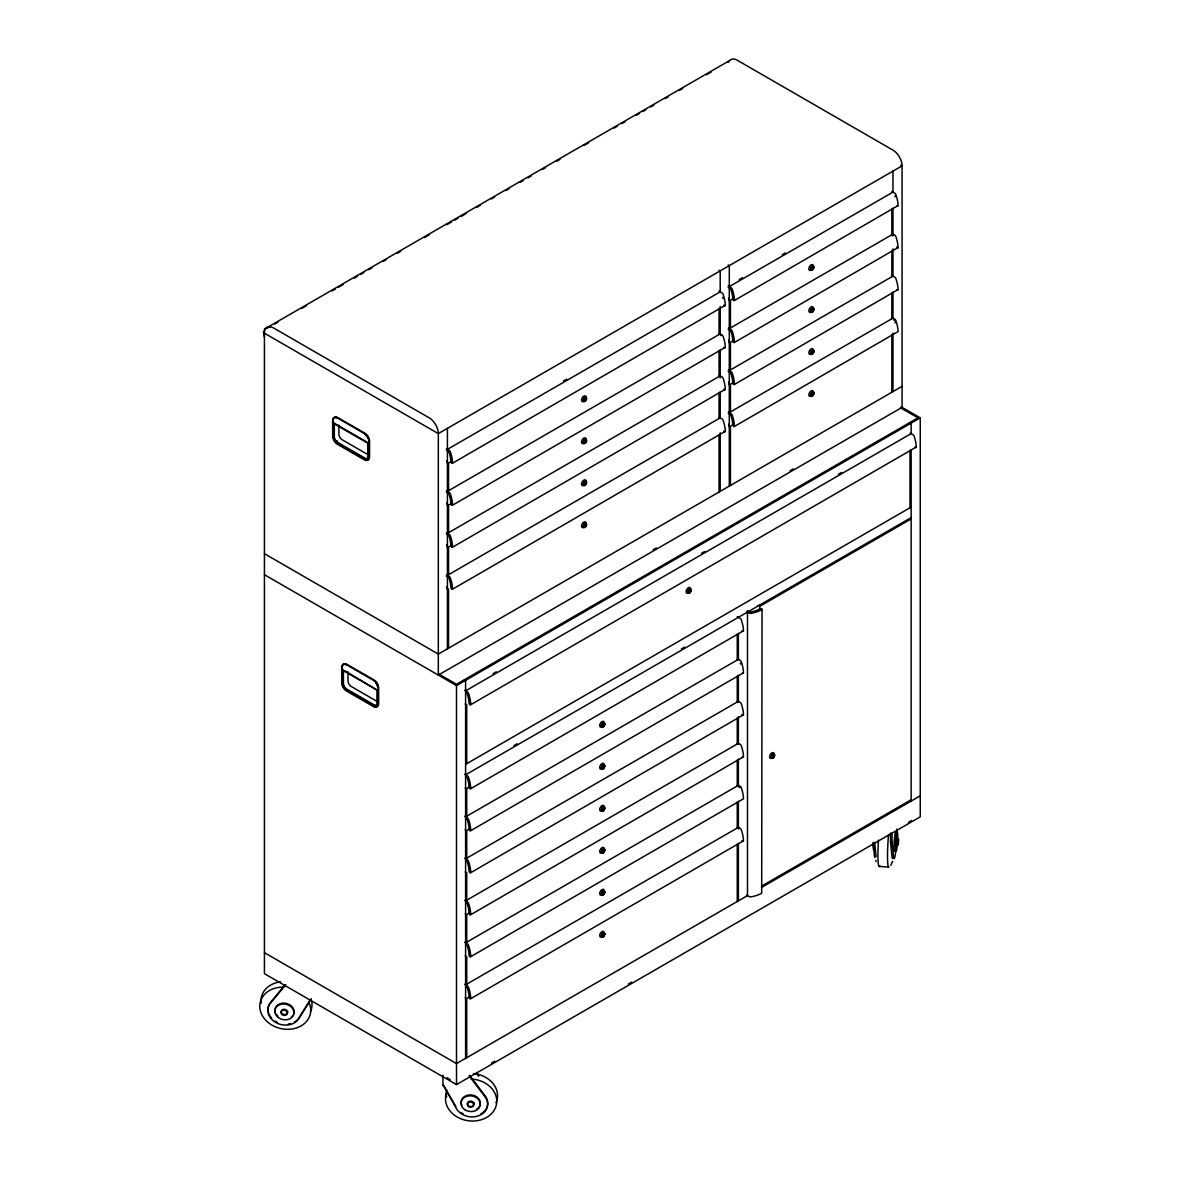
<?xml version="1.0" encoding="UTF-8"?>
<svg xmlns="http://www.w3.org/2000/svg" width="1180" height="1180" viewBox="0 0 1180 1180"><rect width="100%" height="100%" fill="white"/><g stroke="black" fill="none" stroke-linecap="round" stroke-linejoin="round"><path stroke-width="1.5" d="M263.892 332.244L264.6 329.028L728.326 61.301L728.856 61.847A12.862 7.419 60 0 1 737.249 60.224L892.965 150.126A12.862 7.419 60 0 1 902.066 165.864L902.066 407.366L438.326 675.093L438.326 433.606A12.862 7.419 60 0 0 429.24 417.853L273.524 327.952A12.862 7.419 60 0 0 264.423 333.203L263.361 332.259L264.423 333.203L264.423 973.677L456.513 1084.582L920.253 816.84L920.253 417.853L901.196 406.864M895.045 839.437L895.045 844.6M469.079 1075.511L469.183 1075.732A2.227 0.811 64.4 0 0 469.566 1076.322L484.862 1096.574A16.476 13.408 7.8 0 1 479.582 1115.395A16.476 13.408 7.8 0 1 456.645 1108.979L443.031 1084.686L455.864 1106.486M747.515 610.812L749.064 611.712A2.006 1.151 0 0 0 750.834 612.022A22.287 12.862 0 0 0 759.979 608.821L761.69 608.821L761.69 609.795A28.585 16.505 0 0 1 751.1 613.379A2.198 1.268 0 0 1 749.094 613.025L746.586 611.579M762.044 609.308L761.69 893.29A28.585 16.505 0 0 1 751.1 896.859A2.198 1.268 0 0 1 749.094 896.52L746.586 895.074M892.7 861.297L890.723 865.383M727.927 62.437L728.326 61.301M466.056 776.396A2.006 1.151 60 0 1 467.221 777.782A22.287 12.862 60 0 1 469.021 787.311L469.861 788.786L470.717 788.284A28.585 16.505 60 0 0 468.519 777.325A2.198 1.268 60 0 0 467.221 775.776L464.714 774.316M466.056 818.404A2.006 1.151 60 0 1 467.221 819.775A22.287 12.862 60 0 1 469.021 829.304L469.861 830.779L470.717 830.292A28.585 16.505 60 0 0 468.519 819.333A2.198 1.268 60 0 0 467.221 817.769L464.714 816.324M446.32 576.017L447.869 576.917A2.006 1.151 60 0 1 449.034 578.288A22.287 12.862 60 0 1 450.834 587.817L452.279 589.351L725.317 431.305A28.585 16.505 60 0 0 723.119 420.346A2.198 1.268 60 0 0 721.821 418.782L719.313 417.337M466.056 986.392A2.006 1.151 60 0 1 467.221 987.763A22.287 12.862 60 0 1 469.021 997.292L469.861 998.782L470.717 998.28A28.585 16.505 60 0 0 468.519 987.321A2.198 1.268 60 0 0 467.221 985.757L464.714 984.312M728.207 413.28L729.742 414.165A2.006 1.151 60 0 1 730.907 415.537A22.287 12.862 60 0 1 732.706 425.08L734.167 426.614L898.083 331.565A28.585 16.505 60 0 0 895.886 320.606A2.198 1.268 60 0 0 894.588 319.043L892.065 317.597M310.546 999.431L298.835 1018.015A16.476 13.319 13.2 0 1 294.454 1022.028M311.299 998.796L298.614 1018.93A16.476 13.319 13.2 0 1 275.825 1022.529A16.476 13.319 13.2 0 1 270.574 1003.059L285.767 984.681M284.822 985.182L270.781 1002.144A16.476 13.319 13.2 0 0 268.14 1010.995M446.32 450.023L447.869 450.922A2.006 1.151 60 0 1 449.034 452.294A22.287 12.862 60 0 1 450.834 461.823L451.675 463.298L452.53 462.811A28.585 16.505 60 0 0 450.332 451.851A2.198 1.268 60 0 0 449.034 450.288L446.527 448.828M446.32 492.016L447.869 492.916A2.006 1.151 60 0 1 449.034 494.287A22.287 12.862 60 0 1 450.834 503.816L451.675 505.291L452.53 504.804A28.585 16.505 60 0 0 450.332 493.845A2.198 1.268 60 0 0 449.034 492.281L446.527 490.836M446.32 534.024L447.869 534.909A2.006 1.151 60 0 1 449.034 536.28A22.287 12.862 60 0 1 450.834 545.824L451.675 547.299L452.53 546.797A28.585 16.505 60 0 0 450.332 535.838A2.198 1.268 60 0 0 449.034 534.275L446.527 532.829M452.279 463.356L725.317 305.31A28.585 16.505 60 0 0 723.119 294.351A2.198 1.268 60 0 0 721.821 292.788L719.062 291.209L720.198 290.546M728.207 287.286L729.742 288.171A2.006 1.151 60 0 1 730.907 289.543A22.287 12.862 60 0 1 732.706 299.086L733.562 300.561L734.417 300.059A28.585 16.505 60 0 0 732.205 289.1A2.198 1.268 60 0 0 730.907 287.536L728.163 285.958M452.279 589.351L452.53 588.805A28.585 16.505 60 0 0 450.332 577.846A2.198 1.268 60 0 0 449.034 576.283L446.527 574.822M452.279 505.35L725.317 347.318A28.585 16.505 60 0 0 723.119 336.344A2.198 1.268 60 0 0 721.821 334.796L719.313 333.335M728.207 329.279L729.742 330.179A2.006 1.151 60 0 1 730.907 331.55A22.287 12.862 60 0 1 732.706 341.079L733.562 342.554L734.417 342.067A28.585 16.505 60 0 0 732.205 331.108A2.198 1.268 60 0 0 730.907 329.545L728.399 328.099M734.167 300.62L898.083 205.571A28.585 16.505 60 0 0 895.886 194.612A2.198 1.268 60 0 0 894.588 193.048L891.829 191.455M452.279 547.358L725.317 389.312A28.585 16.505 60 0 0 723.119 378.352A2.198 1.268 60 0 0 721.821 376.789L719.313 375.343M728.207 371.272L729.742 372.172A2.006 1.151 60 0 1 730.907 373.544A22.287 12.862 60 0 1 732.706 383.072L733.562 384.547L734.417 384.06A28.585 16.505 60 0 0 732.205 373.101A2.198 1.268 60 0 0 730.907 371.538L728.399 370.092M734.167 342.613L898.083 247.564A28.585 16.505 60 0 0 895.886 236.605A2.198 1.268 60 0 0 894.588 235.041L892.065 233.596M725.066 431.865L723.871 431.172M734.167 426.614L734.417 426.054A28.585 16.505 60 0 0 732.205 415.095A2.198 1.268 60 0 0 730.907 413.531L728.399 412.086M734.167 384.606L898.083 289.572A28.585 16.505 60 0 0 895.886 278.613A2.198 1.268 60 0 0 894.588 277.049L892.065 275.589M466.056 692.409A2.006 1.151 60 0 1 467.221 693.781A22.287 12.862 60 0 1 469.021 703.31L469.861 704.784L470.717 704.298A28.585 16.505 60 0 0 468.519 693.339A2.198 1.268 60 0 0 467.221 691.775L464.714 690.33M470.466 788.845L743.503 630.799A28.585 16.505 60 0 0 741.306 619.839A2.198 1.268 60 0 0 740.008 618.276L737.249 616.698M470.466 830.838L743.503 672.792A28.585 16.505 60 0 0 741.306 661.832A2.198 1.268 60 0 0 740.008 660.284L737.485 658.824M470.466 704.844L916.27 447.058A28.585 16.505 60 0 0 914.072 436.099A2.198 1.268 60 0 0 912.774 434.535L910.252 433.09M466.056 860.397A2.006 1.151 60 0 1 467.221 861.769A22.287 12.862 60 0 1 469.021 871.297L469.861 872.787L470.717 872.286A28.585 16.505 60 0 0 468.519 861.326A2.198 1.268 60 0 0 467.221 859.763L464.714 858.317M466.056 902.39A2.006 1.151 60 0 1 467.221 903.777A22.287 12.862 60 0 1 469.021 913.305L469.861 914.78L470.717 914.279A28.585 16.505 60 0 0 468.519 903.319A2.198 1.268 60 0 0 467.221 901.771L464.714 900.311M466.056 944.398A2.006 1.151 60 0 1 467.221 945.77A22.287 12.862 60 0 1 469.021 955.298L469.861 956.774L470.717 956.287A28.585 16.505 60 0 0 468.519 945.327A2.198 1.268 60 0 0 467.221 943.764L464.714 942.319M470.466 872.846L743.503 714.8A28.585 16.505 60 0 0 741.306 703.841A2.198 1.268 60 0 0 740.008 702.277L737.485 700.832M470.466 998.841L743.503 840.794A28.585 16.505 60 0 0 741.306 829.835A2.198 1.268 60 0 0 740.008 828.271L737.485 826.826M470.466 914.839L743.503 756.793A28.585 16.505 60 0 0 741.306 745.834A2.198 1.268 60 0 0 740.008 744.27L737.485 742.825M470.466 956.833L743.503 798.786A28.585 16.505 60 0 0 741.306 787.827A2.198 1.268 60 0 0 740.008 786.278L737.485 784.818M269.896 326.831L264.6 329.028M274.675 324.058L277.861 322.229M301.77 308.423L306.549 305.664M332.052 290.944L335.238 289.1M338.424 287.256L343.203 284.498M354.354 278.067L357.54 276.223M360.726 274.38L363.927 272.536M368.706 269.778L371.892 267.934M383.043 261.503L386.229 259.659M397.38 253.213L400.566 251.384M424.476 237.578L429.255 234.82M446.792 224.702L451.571 221.943M454.757 220.1L457.943 218.256M461.129 216.412L465.908 213.654M477.059 207.223L480.245 205.379M491.411 198.933L494.597 197.104M505.748 190.659L508.934 188.815M520.085 182.369L523.286 180.54M528.065 177.782L531.251 175.938M542.402 169.492L545.588 167.649M556.739 161.218L559.925 159.374M583.835 145.568L588.614 142.809M614.116 128.089L617.302 126.26M622.081 123.487L625.267 121.658M636.418 115.212L639.604 113.369M642.805 111.54L645.991 109.696M650.77 106.938L653.956 105.094M665.107 98.648L668.293 96.804M679.444 90.373L682.645 88.53M706.54 74.724L711.319 71.965M333.763 423.576L367.85 443.252L367.821 457.073A4.823 2.788 60 0 1 364.886 458.755L336.728 442.5A4.823 2.788 60 0 1 333.793 437.411L334.324 423.251L366.877 442.043M367.85 443.252L368.396 456.734A4.823 2.788 60 0 1 365.461 458.43L337.288 442.175A4.823 2.788 60 0 1 334.353 437.087L334.324 423.251M563.45 381.051L566.621 379.223M739.285 279.527L742.456 277.698M782.192 254.762L785.364 252.933M447.426 449.359L720.198 291.858L720.198 270.869L719.062 270.205M729.299 286.607L892.965 192.119L892.965 171.115M451.733 461.174L448.562 463.017L448.562 490.688M733.591 298.452L730.435 300.281L730.435 327.952M447.426 491.352L720.198 333.866L720.198 306.505M729.299 328.615L892.965 234.112M451.733 503.182L448.562 505.011L448.562 532.696M733.591 340.445L730.435 342.274L730.435 369.959M447.426 533.345L720.198 375.86M729.299 370.608L892.965 276.12M451.733 545.175L448.562 547.004L448.562 574.69M733.591 382.438L730.435 384.267L730.435 411.953M447.426 575.353L720.198 417.853M729.299 412.602L892.965 318.113M733.591 424.446L730.435 426.275L730.435 485.452M342.849 670.314L376.951 690.005L376.922 703.811A4.823 2.788 60 0 1 373.986 705.507L345.814 689.238A4.823 2.788 60 0 1 342.879 684.149L343.424 669.989M902.066 386.362L438.326 654.089L264.423 553.7M376.951 690.005L344.973 670.874M653.145 549.762L656.331 547.918M789.995 470.746L793.181 468.917M264.423 574.69L456.513 685.595L920.253 417.853M493.107 673.647L496.293 671.818M701.569 553.302L704.74 551.458M838.405 474.286L841.591 472.457M465.599 690.846L911.152 433.606L911.152 423.104L910.016 422.455M465.599 764.345L911.152 507.105M513.92 745.627L517.106 743.784M681.421 648.926L684.606 647.082M465.599 774.832L911.152 517.607M911.152 518.92L759.876 606.255L759.876 609.927M469.92 786.662L466.734 788.506L466.734 816.177M465.599 816.84L738.385 659.34M469.92 828.655L466.734 830.499L466.734 858.185M465.599 858.834L738.385 701.348M465.599 900.827L738.385 743.341M469.92 912.656L466.734 914.5L466.734 942.171M465.599 942.835L738.385 785.334M465.599 984.828L738.385 827.342M469.92 996.658L466.734 998.487L466.734 1057.663M761.469 886.195L911.152 799.775M761.469 887.508L920.253 795.836M491.514 1063.047L494.7 1061.218M628.365 984.046L631.551 982.202M908.423 822.357L911.609 820.513M897.833 206.117L897.007 205.895M897.833 248.125L896.49 247.136M725.066 305.871L723.871 305.163M897.833 290.118L896.8 289.675M725.066 347.864L724.033 347.422M725.066 389.857L723.871 389.164M916.019 447.618L914.987 447.176M743.253 631.359L742.043 630.651M743.253 673.352L742.427 673.131M743.253 715.346L741.91 714.372M743.253 757.354L742.22 756.911M743.253 841.34L742.043 840.647M890.472 833.051L890.472 841.797L892.065 841.9L893.555 856.739A16.476 1.446 -86.4 0 0 895.93 849.954M878.923 866.444L888.511 867.049M900.856 165.171L902.066 165.864L438.326 433.606L264.423 333.203M728.163 264.954L729.299 265.618L729.299 486.101M900.429 407.734L917.966 417.853L456.513 684.282L438.96 674.149M264.423 337.141L263.863 333.527M368.013 454.698L341.831 439.55A4.823 2.788 60 0 1 338.911 434.461L338.867 425.184M339.25 444.654L363.499 458.651M464.463 679.68L465.599 680.344L465.599 1058.327M377.113 701.436L350.932 686.288A4.823 2.788 60 0 1 347.997 681.199L347.967 671.922M264.423 952.673L456.513 1063.578L747.486 895.591L747.486 612.096M446.94 1077.738L450.126 1079.582M476.543 1072.458L478.726 1075.349M476.425 1073.372L478.608 1076.278M469.699 1075.393L484.995 1095.66A16.476 13.408 7.8 0 1 480.688 1113.994M875.855 860.367L876.091 861.651M890.472 841.797L891.962 856.636A16.476 1.446 -86.4 0 0 892.64 858.421M874.66 842.446L875.988 855.633A16.476 1.446 -86.4 0 0 876.121 856.547M873.067 842.343L874.38 855.529A16.476 1.446 -86.4 0 0 875.073 857.314M911.152 449.713L911.152 801.087M910.016 450.376L910.016 507.754M892.965 208.167L892.965 236.044M892.965 248.847L892.965 276.312M892.965 292.168L892.965 318.408M892.965 333.04L892.965 391.613M892.065 833.154L892.065 841.9M891.829 208.816L891.829 234.776M891.829 250.824L891.829 276.769M891.829 292.817L891.829 318.762M891.829 334.884L891.829 392.262M738.385 633.395L738.385 659.694M738.385 675.388L738.385 702.026M738.385 716.747L738.385 744.359M738.385 759.094L738.385 786.706M738.385 801.382L738.385 829.038M738.385 843.449L738.385 900.842M737.249 634.058L737.249 660.004M737.249 676.052L737.249 701.997M737.249 718.045L737.249 744.005M737.249 760.053L737.249 785.998M737.249 802.046L737.249 827.991M737.249 844.113L737.249 901.49M720.198 349.914L720.198 377.88M720.198 391.908L720.198 418.148M720.198 432.78L720.198 491.352M719.062 308.57L719.062 334.515M719.062 350.563L719.062 376.509M719.062 392.557L719.062 418.517M719.062 434.624L719.062 492.016M466.734 704.504L466.734 763.681M466.734 872.492L466.734 900.178M466.734 956.493L466.734 984.179M456.513 685.595L456.513 1084.582M448.562 589.012L448.562 648.189M447.426 428.355L447.426 648.838M442.913 1075.113L442.913 1085.6M343.424 671.641L343.454 683.825A4.823 2.788 60 0 0 346.389 688.913L374.547 705.168A4.823 2.788 60 0 0 377.054 704.681M344.029 686.893A5.649 3.26 60 0 1 343.675 686.229M342.982 684.223A5.649 3.26 60 0 1 342.879 683.574M377.777 704.873A5.649 3.26 60 0 1 374.09 705.596M343.675 664.915A5.649 3.26 60 0 1 346.846 664.93M375.122 681.421A5.649 3.26 60 0 0 374.09 680.654L346.256 664.591A6.431 3.717 60 0 0 341.713 667.216L341.713 682.969A6.431 3.717 60 0 0 346.256 690.846L373.544 706.599A6.431 3.717 60 0 0 378.087 703.973L378.087 688.22A6.431 3.717 60 0 0 373.544 680.344M375.624 681.893A5.649 3.26 60 0 1 377.954 686.318M879.749 865.648A25.724 2.272 -86.4 0 1 878.481 840.175M888.909 867.035A25.724 2.272 -86.4 0 1 888.511 834.88M897.508 842.284A9.647 0.856 -86.4 0 1 895.768 850.411A9.647 0.856 -86.4 0 1 896.638 834.245A9.647 0.856 -86.4 0 1 897.656 839.777M894.956 850.308A9.647 0.856 -86.4 0 1 894.042 846.945A9.647 0.856 -86.4 0 1 895.045 834.142A9.647 0.856 -86.4 0 1 896.121 835.263M874.056 849.467A9.647 0.856 -86.4 0 1 873.303 843.877M896.83 829.068A16.476 1.446 -86.4 0 1 896.918 832.372M309.19 1002.926A25.724 20.812 13.2 0 1 291.593 1029.063A25.724 20.812 13.2 0 1 260.057 1009.519A25.724 20.812 13.2 0 1 283.761 987.159M261.223 1003.177A25.724 20.812 13.2 0 1 280.663 981.834M311.638 1001.038A25.724 20.812 13.2 0 1 310.488 1011.776M281.43 1012.661A3.216 2.596 13.2 0 1 283.451 1009.328A3.216 2.596 13.2 0 1 287.492 1011.614A3.216 2.596 13.2 0 1 284.764 1014.549M283.938 1014.476A3.216 2.596 13.2 0 1 283.126 1014.24M282.418 1013.827A3.216 2.596 13.2 0 1 281.828 1013.296M292.817 1015.656A9.647 7.803 13.2 0 1 291.283 1017.145M277.757 1015.965A9.647 7.803 13.2 0 1 276.268 1014.21M275.338 1012.234A9.647 7.803 13.2 0 1 284.69 1003.133A9.647 7.803 13.2 0 1 293.805 1013.841M287.743 1011.614A3.216 2.596 13.2 0 1 287.522 1012.248M290.472 1023.621A16.476 13.319 13.2 0 1 288.289 1024.034M277.049 1022.146A16.476 13.319 13.2 0 1 275.073 1021.025M271.695 1018.178A16.476 13.319 13.2 0 1 268.568 1012.897M471.13 1079.007A25.724 20.93 7.8 0 1 496.603 1103.595A25.724 20.93 7.8 0 1 465.215 1120.159A25.724 20.93 7.8 0 1 447.043 1091.721M473.387 1073.549A25.724 20.93 7.8 0 1 495.983 1102.725M446.645 1096.943A25.724 20.93 7.8 0 1 446.645 1089.656M467.678 1104.598A3.216 2.611 7.8 0 1 469.124 1101.323A3.216 2.611 7.8 0 1 473.313 1102.386A3.216 2.611 7.8 0 1 472.605 1105.852M471.071 1106.324A3.216 2.611 7.8 0 1 470.245 1106.294M468.696 1105.704A3.216 2.611 7.8 0 1 468.106 1105.203M461.867 1105.38A9.647 7.847 7.8 0 1 466.321 1095.586A9.647 7.847 7.8 0 1 478.874 1098.919A9.647 7.847 7.8 0 1 476.602 1109.288M473.932 1102.548A3.216 2.611 7.8 0 1 473.726 1103.89M463.106 1113.773A16.476 13.408 7.8 0 1 461.174 1112.607M345.651 689.651A6.431 3.717 60 0 0 346.832 690.521L374.104 706.26A6.431 3.717 60 0 0 378.647 703.634L378.647 687.896A6.431 3.717 60 0 0 374.104 680.019L346.832 664.266A6.431 3.717 60 0 0 342.288 666.892L342.288 682.645A6.431 3.717 60 0 0 342.893 685.624M345.091 689.105A6.431 3.717 60 0 1 344.56 688.5M344.058 687.837A6.431 3.717 60 0 1 343.218 686.376M375.815 682.837A4.823 2.788 60 0 1 376.523 683.869M377.054 685.005A4.823 2.788 60 0 1 377.394 686.141M771.632 758.253A3.216 1.859 -60 0 1 769.729 755.849A3.216 1.859 -60 0 1 773.136 752.604A3.216 1.859 -60 0 1 773.387 756.587M773.003 757.132A3.216 1.859 -60 0 1 772.104 757.988M759.876 604.942A4.72 2.729 0 0 1 758.062 605.591M601.52 895.089A3.216 1.859 -60 0 1 599.883 892.478A3.216 1.859 -60 0 1 603.201 889.322A3.216 1.859 -60 0 1 603.688 893.024M603.334 893.599A3.216 1.859 -60 0 1 602.464 894.543M465.348 955.52A4.72 2.729 60 0 1 465.599 957.142M739.285 787.252A2.006 1.151 60 0 1 739.595 787.591M602.464 936.537A3.216 1.859 -60 0 1 599.735 935.268A3.216 1.859 -60 0 1 602.921 931.315A3.216 1.859 -60 0 1 603.688 935.017M465.348 997.528A4.72 2.729 60 0 1 465.599 999.15M603.334 851.591A3.216 1.859 -60 0 1 599.764 851.99A3.216 1.859 -60 0 1 602.626 847.358A3.216 1.859 -60 0 1 603.688 851.031M465.348 913.527A4.72 2.729 60 0 1 465.599 915.149M602.921 810.114A3.216 1.859 -60 0 1 599.72 809.657A3.216 1.859 -60 0 1 602.774 805.335A3.216 1.859 -60 0 1 603.688 809.023M465.348 871.533A4.72 2.729 60 0 1 465.599 873.156M601.992 768.873A3.216 1.859 -60 0 1 599.794 766.882A3.216 1.859 -60 0 1 603.069 763.312A3.216 1.859 -60 0 1 603.688 767.029M603.334 767.605A3.216 1.859 -60 0 1 602.464 768.549M465.348 829.525A4.72 2.729 60 0 1 465.599 831.148M740.317 663.175A22.287 12.862 60 0 1 740.598 664.075M602.921 726.113A3.216 1.859 -60 0 1 599.72 725.656A3.216 1.859 -60 0 1 602.774 721.334A3.216 1.859 -60 0 1 603.688 725.036M465.348 787.532A4.72 2.729 60 0 1 465.599 789.154M690.344 590.561A3.216 1.859 -60 0 1 686.583 593.038A3.216 1.859 -60 0 1 687.748 588.215A3.216 1.859 -60 0 1 690.639 589.351M465.348 703.531A4.72 2.729 60 0 1 465.599 705.153M365.018 459.522A6.431 3.717 60 0 0 369.561 456.896L369.561 441.158A6.431 3.717 60 0 0 365.018 433.281L337.731 417.528A6.431 3.717 60 0 0 333.542 418.34M337.731 443.769A6.431 3.717 60 0 1 333.542 438.104M333.35 437.352A6.431 3.717 60 0 1 333.188 435.907L333.188 420.154A6.431 3.717 60 0 1 333.35 418.885M366.316 435.641A4.823 2.788 60 0 1 366.715 436.099M367.423 437.131A4.823 2.788 60 0 1 367.968 438.267M364.443 433.606A6.431 3.717 60 0 1 369.001 441.482M334.589 418.163A5.649 3.26 60 0 1 337.76 418.192M366.036 434.668A5.635 3.245 60 0 0 365.004 433.916L337.17 417.853A6.431 3.717 60 0 0 332.627 420.478L332.627 436.231A6.431 3.717 60 0 0 337.17 444.108L364.443 459.846A6.431 3.717 60 0 0 369.001 457.221L369.001 440.848A5.635 3.245 60 0 0 368.691 438.901M366.523 435.154A5.635 3.245 60 0 1 368.47 438.223M369.001 456.557A5.649 3.26 60 0 1 365.52 459.123M336.728 442.382A5.649 3.26 60 0 1 336.226 441.895M335.754 441.364A5.649 3.26 60 0 1 335.327 440.774M334.589 439.491A5.649 3.26 60 0 1 334.058 438.149M337.362 441.246A5.649 3.26 60 0 1 336.89 440.7M813.109 393.692A3.216 1.859 -60 0 1 809.347 396.17A3.216 1.859 -60 0 1 810.513 391.362A3.216 1.859 -60 0 1 813.389 392.483M728.606 424.166A4.72 2.729 60 0 1 729.299 426.924M894.897 321.948A22.287 12.862 60 0 1 895.178 322.848M893.865 320.016A2.006 1.151 60 0 1 894.175 320.355M584.277 527.047A3.216 1.859 -60 0 1 581.534 525.985A3.216 1.859 -60 0 1 584.439 521.87A3.216 1.859 -60 0 1 585.782 524.938M585.501 525.543A3.216 1.859 -60 0 1 584.734 526.619M446.586 586.637A4.72 2.729 60 0 1 447.426 589.661M812.061 353.381A3.216 1.859 -60 0 1 808.89 353.263A3.216 1.859 -60 0 1 811.294 348.808A3.216 1.859 -60 0 1 813.3 351.08M812.828 352.304A3.216 1.859 -60 0 1 812.474 352.864M728.606 382.173A4.72 2.729 60 0 1 729.299 384.931M813.109 309.691A3.216 1.859 -60 0 1 809.347 312.169A3.216 1.859 -60 0 1 810.513 307.361A3.216 1.859 -60 0 1 813.389 308.496M728.606 340.179A4.72 2.729 60 0 1 729.299 342.923M811.604 269.822A3.216 1.859 -60 0 1 808.89 269.276A3.216 1.859 -60 0 1 810.822 265.102A3.216 1.859 -60 0 1 813.389 265.943M812.828 268.303A3.216 1.859 -60 0 1 812.474 268.878M728.606 298.171A4.72 2.729 60 0 1 729.299 300.93M894.897 195.954A22.287 12.862 60 0 1 895.178 196.854M584.734 484.626A3.216 1.859 -60 0 1 581.548 484.346A3.216 1.859 -60 0 1 584.277 479.921A3.216 1.859 -60 0 1 585.782 482.945M446.586 544.644A4.72 2.729 60 0 1 447.426 547.668M584.277 443.061A3.216 1.859 -60 0 1 581.534 441.984A3.216 1.859 -60 0 1 584.439 437.883A3.216 1.859 -60 0 1 585.782 440.937M585.147 442.117A3.216 1.859 -60 0 1 584.734 442.633M446.586 502.636A4.72 2.729 60 0 1 447.426 505.674M720.656 335.43A2.006 1.151 60 0 1 720.995 335.666M722.662 297.493A22.287 12.862 60 0 1 722.883 298.378M585.501 399.548A3.216 1.859 -60 0 1 581.711 400.964A3.216 1.859 -60 0 1 583.967 396.052A3.216 1.859 -60 0 1 585.782 398.943M446.586 460.643A4.72 2.729 60 0 1 447.426 463.666M896.358 842.609C896.682 852.491 897.567 829.496 896.358 842.609M897.965 842.697C898.363 852.034 899.101 830.071 897.965 842.697M281.622 1014.21A3.216 2.596 13.2 0 0 287.094 1014.092A3.216 2.596 13.2 0 0 283.775 1010.198A3.216 2.596 13.2 0 0 281.622 1014.21M277.551 1016.894A9.647 7.803 13.2 0 0 293.584 1014.756A9.647 7.803 13.2 0 0 282.005 1004.106A9.647 7.803 13.2 0 0 277.551 1016.894M468.578 1106.634A3.216 2.611 7.8 0 0 473.682 1105.085A3.216 2.611 7.8 0 0 469.257 1102.15A3.216 2.611 7.8 0 0 468.578 1106.634M464.773 1109.672A9.647 7.847 7.8 0 0 480.157 1105.173A9.647 7.847 7.8 0 0 466.956 1096.25A9.647 7.847 7.8 0 0 464.773 1109.672M773.151 757.708A2.006 1.165 -60 0 0 774.154 754.536A2.006 1.165 -60 0 0 771.705 756.247A2.006 1.165 -60 0 0 773.151 757.708M773.003 757.471A1.814 1.047 -60 0 0 773.903 754.625A1.814 1.047 -60 0 0 771.69 756.159A1.814 1.047 -60 0 0 773.003 757.471M773.18 758.017A2.404 1.387 -60 0 0 774.39 754.212A2.404 1.387 -60 0 0 771.455 756.262A2.404 1.387 -60 0 0 773.18 758.017M603.423 894.337A2.006 1.165 -60 0 0 604.19 891.195A2.006 1.165 -60 0 0 601.785 893.172A2.006 1.165 -60 0 0 603.423 894.337M603.393 894.189A1.814 1.047 -60 0 0 604.086 891.357A1.814 1.047 -60 0 0 601.918 893.142A1.814 1.047 -60 0 0 603.393 894.189M603.29 894.248A2.006 1.165 -60 0 0 604.042 891.106A2.006 1.165 -60 0 0 601.638 893.098A2.006 1.165 -60 0 0 603.29 894.248M603.26 894.115A1.814 1.047 -60 0 0 603.939 891.284A1.814 1.047 -60 0 0 601.771 893.068A1.814 1.047 -60 0 0 603.26 894.115M603.481 894.617A2.404 1.387 -60 0 0 604.396 890.856A2.404 1.387 -60 0 0 601.52 893.231A2.404 1.387 -60 0 0 603.481 894.617M603.423 936.33A2.006 1.165 -60 0 0 604.19 933.188A2.006 1.165 -60 0 0 601.785 935.165A2.006 1.165 -60 0 0 603.423 936.33A1.814 1.047 -60 0 0 604.086 933.365A1.814 1.047 -60 0 0 601.771 935.062A1.814 1.047 -60 0 0 603.26 936.109A1.814 1.047 -60 0 0 603.939 933.277A1.814 1.047 -60 0 0 601.918 935.15A1.814 1.047 -60 0 0 603.393 936.183M603.29 936.256A2.006 1.165 -60 0 0 604.042 933.115A2.006 1.165 -60 0 0 601.638 935.091A2.006 1.165 -60 0 0 603.29 936.256M603.481 936.625A2.404 1.387 -60 0 0 604.396 932.849A2.404 1.387 -60 0 0 601.52 935.224A2.404 1.387 -60 0 0 603.481 936.625M603.423 852.329A2.006 1.165 -60 0 0 604.19 849.202A2.006 1.165 -60 0 0 601.785 851.178A2.006 1.165 -60 0 0 603.423 852.329M603.393 852.196A1.814 1.047 -60 0 0 604.086 849.364A1.814 1.047 -60 0 0 601.918 851.149A1.814 1.047 -60 0 0 603.393 852.196M603.29 852.255A2.006 1.165 -60 0 0 604.042 849.113A2.006 1.165 -60 0 0 601.638 851.09A2.006 1.165 -60 0 0 603.29 852.255A1.814 1.047 -60 0 0 603.939 849.29A1.814 1.047 -60 0 0 601.771 851.06A1.814 1.047 -60 0 0 603.26 852.108M603.481 852.624A2.404 1.387 -60 0 0 604.396 848.848A2.404 1.387 -60 0 0 601.52 851.223A2.404 1.387 -60 0 0 603.481 852.624M603.423 810.336A2.006 1.165 -60 0 0 604.19 807.194A2.006 1.165 -60 0 0 601.785 809.17A2.006 1.165 -60 0 0 603.423 810.336M603.393 810.188A1.814 1.047 -60 0 0 604.086 807.371A1.814 1.047 -60 0 0 601.918 809.156A1.814 1.047 -60 0 0 603.393 810.188M603.29 810.262A2.006 1.165 -60 0 0 604.042 807.12A2.006 1.165 -60 0 0 601.638 809.096A2.006 1.165 -60 0 0 603.29 810.262M603.26 810.114A1.814 1.047 -60 0 0 603.939 807.282A1.814 1.047 -60 0 0 601.771 809.067A1.814 1.047 -60 0 0 603.26 810.114M603.481 810.631A2.404 1.387 -60 0 0 604.396 806.855A2.404 1.387 -60 0 0 601.52 809.229A2.404 1.387 -60 0 0 603.481 810.631M603.423 768.342A2.006 1.165 -60 0 0 604.19 765.201A2.006 1.165 -60 0 0 601.785 767.177A2.006 1.165 -60 0 0 603.423 768.342M603.393 768.195A1.814 1.047 -60 0 0 604.086 765.363A1.814 1.047 -60 0 0 601.771 767.074A1.814 1.047 -60 0 0 603.26 768.121A1.814 1.047 -60 0 0 603.939 765.289A1.814 1.047 -60 0 0 601.918 767.148A1.814 1.047 -60 0 0 603.393 768.195M603.29 768.254A2.006 1.165 -60 0 0 604.042 765.112A2.006 1.165 -60 0 0 601.638 767.103A2.006 1.165 -60 0 0 603.29 768.254M603.481 768.623A2.404 1.387 -60 0 0 604.396 764.861A2.404 1.387 -60 0 0 601.52 767.236A2.404 1.387 -60 0 0 603.481 768.623M603.423 726.334A2.006 1.165 -60 0 0 604.19 723.207A2.006 1.165 -60 0 0 601.785 725.184A2.006 1.165 -60 0 0 603.423 726.334A1.814 1.047 -60 0 0 604.086 723.37A1.814 1.047 -60 0 0 601.771 725.066A1.814 1.047 -60 0 0 603.26 726.113A1.814 1.047 -60 0 0 603.939 723.296A1.814 1.047 -60 0 0 601.918 725.154A1.814 1.047 -60 0 0 603.393 726.202M603.29 726.261A2.006 1.165 -60 0 0 604.042 723.119A2.006 1.165 -60 0 0 601.638 725.095A2.006 1.165 -60 0 0 603.29 726.261M603.481 726.629A2.404 1.387 -60 0 0 604.396 722.853A2.404 1.387 -60 0 0 601.52 725.228A2.404 1.387 -60 0 0 603.481 726.629M689.813 592.478A2.006 1.165 -60 0 0 690.566 589.336A2.006 1.165 -60 0 0 688.029 591.224A2.006 1.165 -60 0 0 689.666 592.389A1.814 1.047 -60 0 0 690.462 589.499A1.814 1.047 -60 0 0 688.294 591.283A1.814 1.047 -60 0 0 689.784 592.331A2.006 1.165 -60 0 0 690.433 589.248A2.006 1.165 -60 0 0 688.161 591.313A2.006 1.165 -60 0 0 689.813 592.478M689.636 592.242A1.814 1.047 -60 0 0 690.33 589.425A1.814 1.047 -60 0 0 688.161 591.21A1.814 1.047 -60 0 0 689.636 592.242M689.872 592.758A2.404 1.387 -60 0 0 690.787 588.997A2.404 1.387 -60 0 0 687.896 591.372A2.404 1.387 -60 0 0 689.872 592.758M812.563 395.61A2.006 1.165 -60 0 0 813.33 392.468A2.006 1.165 -60 0 0 810.911 394.445A2.006 1.165 -60 0 0 812.563 395.61M812.533 395.462A1.814 1.047 -60 0 0 813.227 392.63A1.814 1.047 -60 0 0 811.058 394.415A1.814 1.047 -60 0 0 812.533 395.462M812.622 395.89A2.404 1.387 -60 0 0 813.536 392.129A2.404 1.387 -60 0 0 810.645 394.503A2.404 1.387 -60 0 0 812.622 395.89M585.25 526.855A2.006 1.165 -60 0 0 586.003 523.714A2.006 1.165 -60 0 0 583.451 525.601A2.006 1.165 -60 0 0 585.103 526.767A2.006 1.165 -60 0 0 585.855 523.625A2.006 1.165 -60 0 0 583.599 525.69A2.006 1.165 -60 0 0 585.25 526.855A1.814 1.047 -60 0 0 585.9 523.876A1.814 1.047 -60 0 0 583.731 525.661A1.814 1.047 -60 0 0 585.221 526.708M585.074 526.619A1.814 1.047 -60 0 0 585.752 523.802A1.814 1.047 -60 0 0 583.584 525.587A1.814 1.047 -60 0 0 585.074 526.619M585.31 527.135A2.404 1.387 -60 0 0 586.209 523.374A2.404 1.387 -60 0 0 583.333 525.749A2.404 1.387 -60 0 0 585.31 527.135M812.563 353.617A2.006 1.165 -60 0 0 813.33 350.475A2.006 1.165 -60 0 0 810.911 352.451A2.006 1.165 -60 0 0 812.563 353.617M812.533 353.469A1.814 1.047 -60 0 0 813.227 350.637A1.814 1.047 -60 0 0 811.058 352.422A1.814 1.047 -60 0 0 812.533 353.469M812.622 353.897A2.404 1.387 -60 0 0 813.536 350.121A2.404 1.387 -60 0 0 810.645 352.51A2.404 1.387 -60 0 0 812.622 353.897M812.563 311.608A2.006 1.165 -60 0 0 813.33 308.467A2.006 1.165 -60 0 0 810.911 310.443A2.006 1.165 -60 0 0 812.563 311.608M812.386 311.387A1.814 1.047 -60 0 0 813.079 308.555A1.814 1.047 -60 0 0 810.911 310.34A1.814 1.047 -60 0 0 812.386 311.387M812.622 311.904A2.404 1.387 -60 0 0 813.536 308.128A2.404 1.387 -60 0 0 810.645 310.502A2.404 1.387 -60 0 0 812.622 311.904M812.415 269.527A2.006 1.165 -60 0 0 813.182 266.385A2.006 1.165 -60 0 0 810.778 268.376A2.404 1.387 -60 0 0 812.622 269.896A2.404 1.387 -60 0 0 813.536 266.134A2.404 1.387 -60 0 0 810.645 268.509A2.006 1.165 -60 0 0 812.415 269.527M812.386 269.394A1.814 1.047 -60 0 0 813.079 266.562A1.814 1.047 -60 0 0 810.911 268.347A1.814 1.047 -60 0 0 812.386 269.394M585.25 484.847A2.006 1.165 -60 0 0 586.003 481.706A2.006 1.165 -60 0 0 583.599 483.697A2.006 1.165 -60 0 0 585.103 484.774A2.006 1.165 -60 0 0 585.855 481.632A2.006 1.165 -60 0 0 583.451 483.608A2.006 1.165 -60 0 0 585.25 484.847M585.221 484.715A1.814 1.047 -60 0 0 585.9 481.882A1.814 1.047 -60 0 0 583.731 483.667A1.814 1.047 -60 0 0 585.221 484.715M585.074 484.626A1.814 1.047 -60 0 0 585.752 481.794A1.814 1.047 -60 0 0 583.584 483.579A1.814 1.047 -60 0 0 585.074 484.626M585.31 485.142A2.404 1.387 -60 0 0 586.209 481.366A2.404 1.387 -60 0 0 583.333 483.741A2.404 1.387 -60 0 0 585.31 485.142M585.25 442.854A2.006 1.165 -60 0 0 586.003 439.712A2.006 1.165 -60 0 0 583.599 441.689A2.006 1.165 -60 0 0 585.25 442.854M585.221 442.707A1.814 1.047 -60 0 0 585.9 439.889A1.814 1.047 -60 0 0 583.731 441.659A1.814 1.047 -60 0 0 585.221 442.707M585.103 442.766A2.006 1.165 -60 0 0 585.855 439.624A2.006 1.165 -60 0 0 583.451 441.615A2.006 1.165 -60 0 0 585.103 442.766A1.814 1.047 -60 0 0 585.752 439.801A1.814 1.047 -60 0 0 583.584 441.586A1.814 1.047 -60 0 0 585.074 442.633M585.31 443.134A2.404 1.387 -60 0 0 586.209 439.373A2.404 1.387 -60 0 0 583.333 441.748A2.404 1.387 -60 0 0 585.31 443.134M585.25 400.861A2.006 1.165 -60 0 0 586.003 397.719A2.006 1.165 -60 0 0 583.451 399.607A2.006 1.165 -60 0 0 585.103 400.772A2.006 1.165 -60 0 0 585.855 397.63A2.006 1.165 -60 0 0 583.599 399.696A2.006 1.165 -60 0 0 585.25 400.861M585.221 400.713A1.814 1.047 -60 0 0 585.9 397.881A1.814 1.047 -60 0 0 583.731 399.666A1.814 1.047 -60 0 0 585.221 400.713M585.074 400.625A1.814 1.047 -60 0 0 585.752 397.808A1.814 1.047 -60 0 0 583.584 399.592A1.814 1.047 -60 0 0 585.074 400.625M585.31 401.141A2.404 1.387 -60 0 0 586.209 397.38A2.404 1.387 -60 0 0 583.333 399.755A2.404 1.387 -60 0 0 585.31 401.141"/></g></svg>
